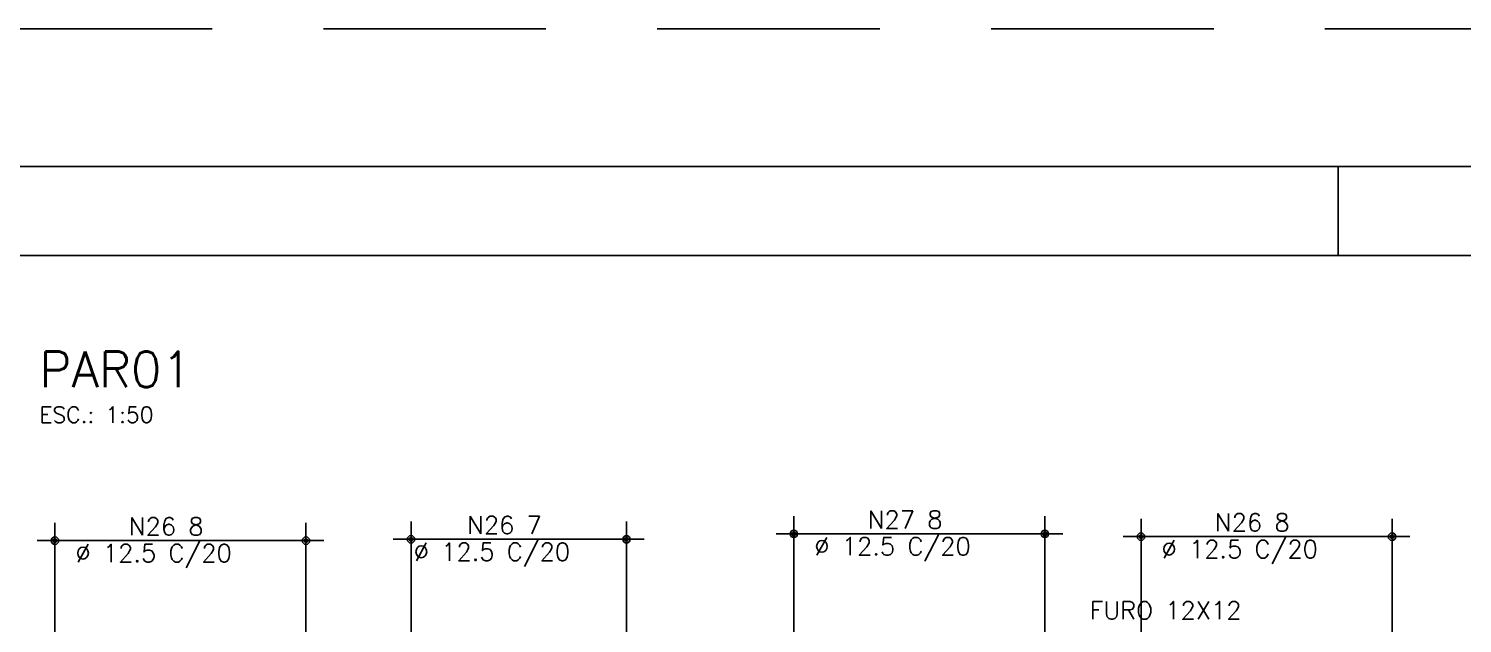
# Model space of a CAD drawing. Extents: x -3 to 120, y -1 to 61.
# Drawn here: x 5.64 to 21.74, y 54.55 to 61.24 of the extents above; entities that cross this region are included whole.
import ezdxf

# ---------------------------------------------------------------- set-up
doc = ezdxf.new("R2010")
doc.units = 0
doc.header["$MEASUREMENT"] = 0
doc.linetypes.add('HIDDEN', pattern=[0.375, 0.25, -0.125])
doc.layers.get('0').update_dxf_attribs({"linetype": 'CONTINUOUS'})
doc.layers.get('Defpoints').update_dxf_attribs({"linetype": 'CONTINUOUS'})
for name, color, linetype in [('ARQ_FOLHA', 7, 'CONTINUOUS'), ('PENA_01', 1, 'CONTINUOUS'), ('PENA_02', 2, 'CONTINUOUS'), ('PENA_03', 3, 'CONTINUOUS'), ('PENA_06', 6, 'CONTINUOUS')]:
    doc.layers.add(name, color=color, linetype=linetype)
doc.styles.get("Standard").update_dxf_attribs({"font": 'ROMANS.SHX'})

# ---------------------------------------------------------------- blocks, each defined once
blk = doc.blocks.new('FOLHA A1+1 - 1102 X 594')
at = {"layer": 'ARQ_FOLHA', "color": 1}
blk.add_line((-979, 584), (-979, 594), dxfattribs=at)
for points in [[(-1189, 0), (0, 0), (0, 594), (-1189, 594)], [(-1164, 10), (-10, 10), (-10, 584), (-1164, 584)]]:
    blk.add_lwpolyline(points, close=True, dxfattribs=at)
at = {"layer": 'Defpoints', "color": 8, "linetype": 'HIDDEN', "ltscale": 100}
blk.add_lwpolyline([(-1208.5, 609.5), (-1208.5, -15.5), (19.5, -15.5), (19.5, 609.5)], close=True, dxfattribs=at)

msp = doc.modelspace()

# ---------------------------------------------------------------- linework, layer by layer
at = {"layer": 'PENA_01', "linetype": 'Continuous'}
for p, q in [((14.23, 51.962), (14.23, 55.76)), ((17.05, 51.962), (17.05, 55.76)), ((18.13, 52.368), (18.13, 55.729)), ((20.95, 52.368), (20.95, 55.729)), ((5.93, 51.962), (5.93, 55.684)), ((8.75, 51.962), (8.75, 55.684)), ((9.93, 51.568), (9.93, 55.699)), ((12.35, 51.568), (12.35, 55.699)), ((14.03, 55.56), (17.25, 55.56)), ((5.73, 55.484), (8.95, 55.484)), ((9.73, 55.499), (12.55, 55.499)), ((17.93, 55.529), (21.15, 55.529))]:
    msp.add_line(p, q, dxfattribs=at)
at = {"layer": 'PENA_02', "linetype": 'Continuous'}
for centre, radius in [((14.23, 55.56), 0.0416), ((14.23, 55.56), 0.0208), ((17.05, 55.56), 0.0416), ((17.05, 55.56), 0.0208), ((18.13, 55.529), 0.0416), ((20.95, 55.529), 0.0416), ((5.93, 55.484), 0.0416), ((5.93, 55.484), 0.0208), ((8.75, 55.484), 0.0416), ((8.75, 55.484), 0.0208), ((9.93, 55.499), 0.0416), ((9.93, 55.499), 0.0208), ((12.35, 55.499), 0.0416), ((12.35, 55.499), 0.0208), ((18.13, 55.529), 0.0208), ((20.95, 55.529), 0.0208)]:
    msp.add_circle(centre, radius, dxfattribs=at)

# ---------------------------------------------------------------- block references
at = {"xscale": 0.09999999999999938, "yscale": 0.09999999999999938, "zscale": 0.09999999999999938}
msp.add_blockref('FOLHA A1+1 - 1102 X 594', (118.246, 0.291), dxfattribs=at)

# ---------------------------------------------------------------- texts
at = {"layer": 'PENA_03', "linetype": 'Continuous'}
for s, height, p in [('ESC.: 1:50', 0.18, (5.756, 56.81)), ('N26 8', 0.2, (6.76, 55.544)), ('N26 7', 0.2, (10.56, 55.559)), ('N27 8', 0.2, (15.06, 55.62)), ('N26 8', 0.2, (18.96, 55.589)), ('%%c 12.5 C/20', 0.2, (6.16, 55.244)), ('%%c 12.5 C/20', 0.2, (9.96, 55.259)), ('%%c 12.5 C/20', 0.2, (14.46, 55.32)), ('%%c 12.5 C/20', 0.2, (18.36, 55.289)), ('FURO 12X12', 0.2, (17.553, 54.6))]:
    msp.add_text(s, height=height, dxfattribs=at).set_placement(p)
at = {"layer": 'PENA_06', "linetype": 'Continuous'}
msp.add_text('PAR01', height=0.4, dxfattribs=at).set_placement((5.756, 57.21))

doc.saveas('drawing.dxf')
